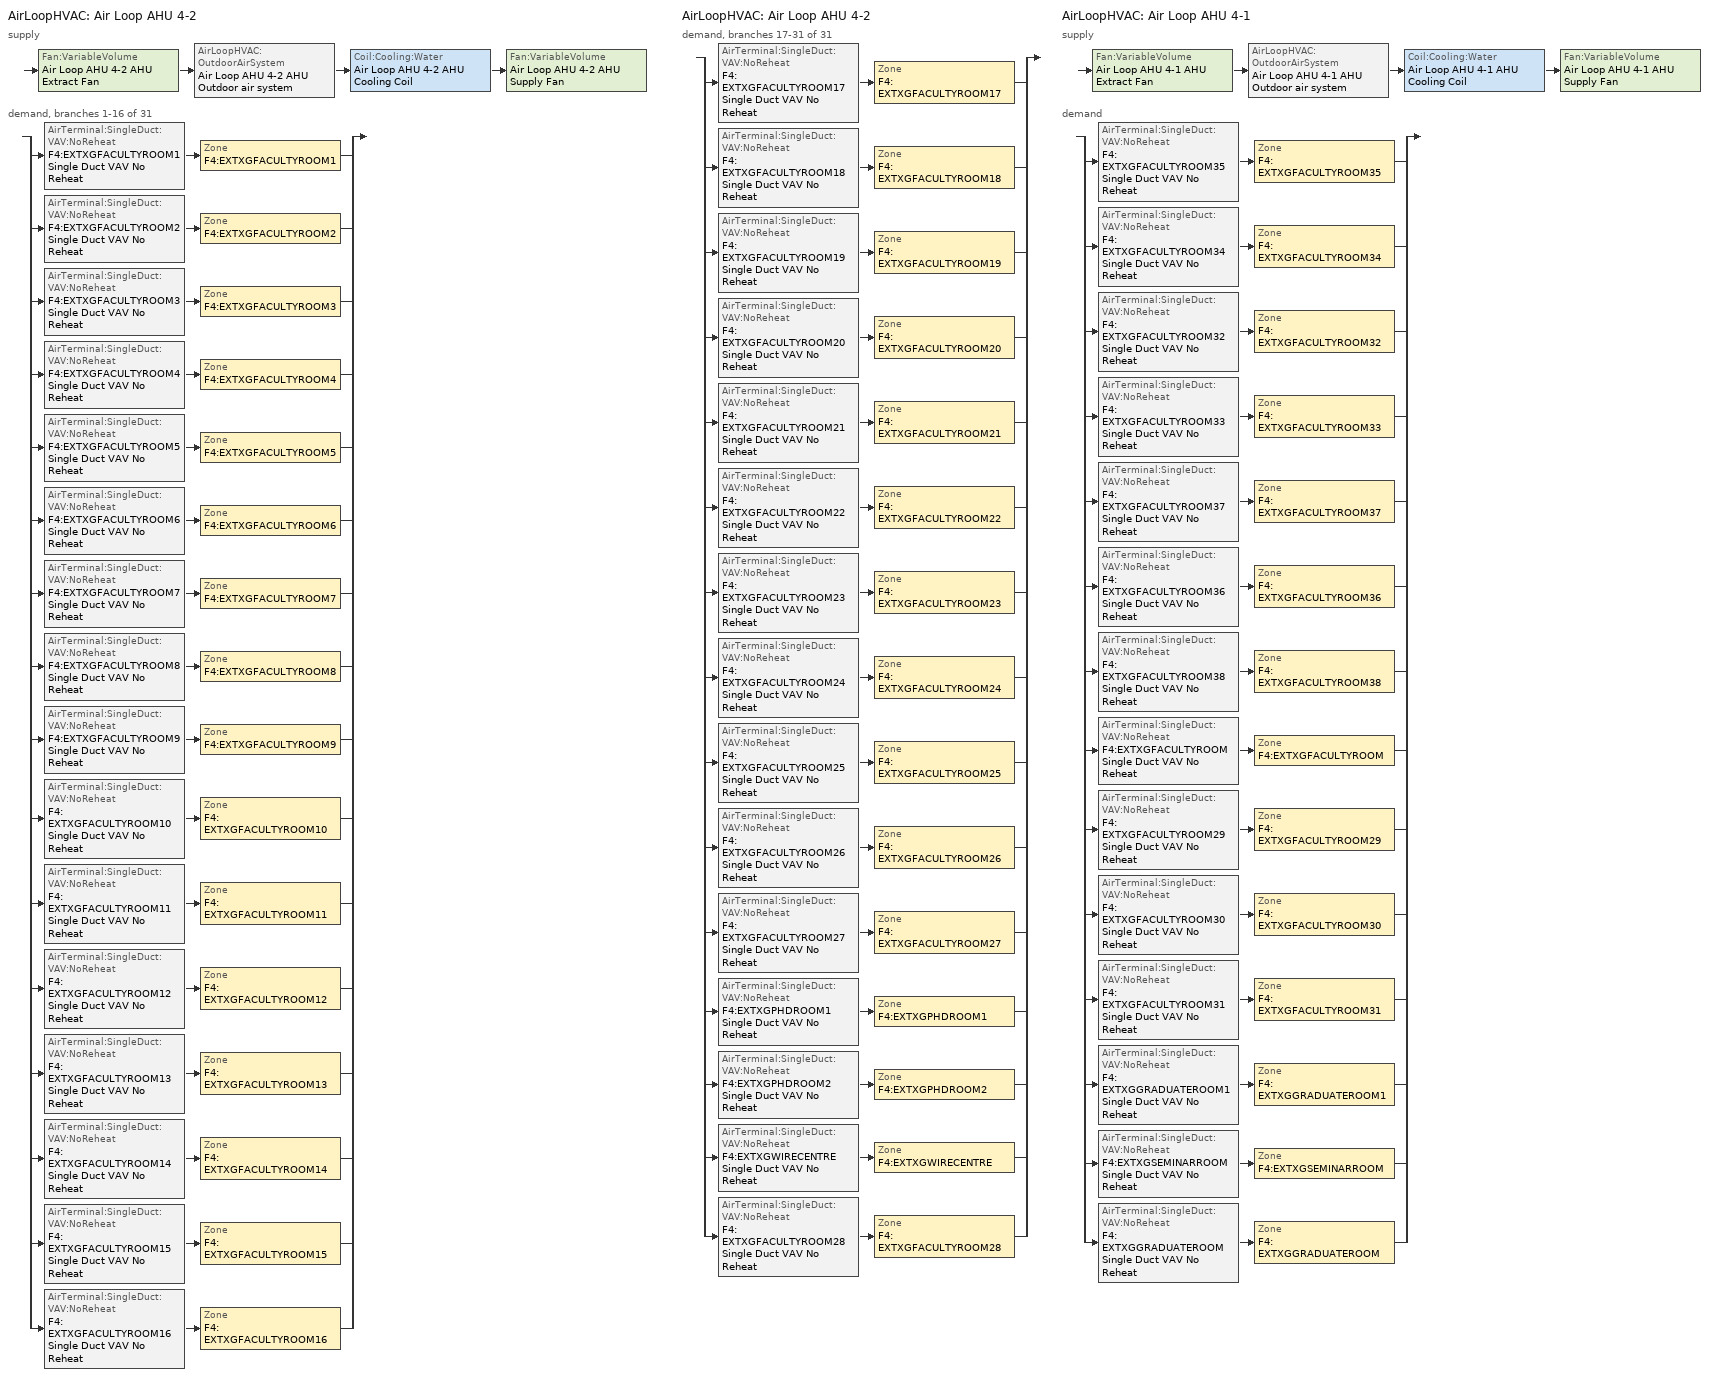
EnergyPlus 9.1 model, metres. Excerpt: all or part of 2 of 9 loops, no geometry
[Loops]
AirLoopHVAC 'Air Loop AHU 4-2'
 supply: Fan:VariableVolume 'Air Loop AHU 4-2 AHU Extract Fan' > AirLoopHVAC:OutdoorAirSystem 'Air Loop AHU 4-2 AHU Outdoor air system' > Coil:Cooling:Water 'Air Loop AHU 4-2 AHU Cooling Coil' > Fan:VariableVolume 'Air Loop AHU 4-2 AHU Supply Fan'
 demand, branches 1-16 of 31: split
  | AirTerminal:SingleDuct:VAV:NoReheat 'F4:EXTXGFACULTYROOM1 Single Duct VAV No Reheat' > Zone 'F4:EXTXGFACULTYROOM1'
  | AirTerminal:SingleDuct:VAV:NoReheat 'F4:EXTXGFACULTYROOM2 Single Duct VAV No Reheat' > Zone 'F4:EXTXGFACULTYROOM2'
  | AirTerminal:SingleDuct:VAV:NoReheat 'F4:EXTXGFACULTYROOM3 Single Duct VAV No Reheat' > Zone 'F4:EXTXGFACULTYROOM3'
  | AirTerminal:SingleDuct:VAV:NoReheat 'F4:EXTXGFACULTYROOM4 Single Duct VAV No Reheat' > Zone 'F4:EXTXGFACULTYROOM4'
  | AirTerminal:SingleDuct:VAV:NoReheat 'F4:EXTXGFACULTYROOM5 Single Duct VAV No Reheat' > Zone 'F4:EXTXGFACULTYROOM5'
  | AirTerminal:SingleDuct:VAV:NoReheat 'F4:EXTXGFACULTYROOM6 Single Duct VAV No Reheat' > Zone 'F4:EXTXGFACULTYROOM6'
  | AirTerminal:SingleDuct:VAV:NoReheat 'F4:EXTXGFACULTYROOM7 Single Duct VAV No Reheat' > Zone 'F4:EXTXGFACULTYROOM7'
  | AirTerminal:SingleDuct:VAV:NoReheat 'F4:EXTXGFACULTYROOM8 Single Duct VAV No Reheat' > Zone 'F4:EXTXGFACULTYROOM8'
  | AirTerminal:SingleDuct:VAV:NoReheat 'F4:EXTXGFACULTYROOM9 Single Duct VAV No Reheat' > Zone 'F4:EXTXGFACULTYROOM9'
  | AirTerminal:SingleDuct:VAV:NoReheat 'F4:EXTXGFACULTYROOM10 Single Duct VAV No Reheat' > Zone 'F4:EXTXGFACULTYROOM10'
  | AirTerminal:SingleDuct:VAV:NoReheat 'F4:EXTXGFACULTYROOM11 Single Duct VAV No Reheat' > Zone 'F4:EXTXGFACULTYROOM11'
  | AirTerminal:SingleDuct:VAV:NoReheat 'F4:EXTXGFACULTYROOM12 Single Duct VAV No Reheat' > Zone 'F4:EXTXGFACULTYROOM12'
  | AirTerminal:SingleDuct:VAV:NoReheat 'F4:EXTXGFACULTYROOM13 Single Duct VAV No Reheat' > Zone 'F4:EXTXGFACULTYROOM13'
  | AirTerminal:SingleDuct:VAV:NoReheat 'F4:EXTXGFACULTYROOM14 Single Duct VAV No Reheat' > Zone 'F4:EXTXGFACULTYROOM14'
  | AirTerminal:SingleDuct:VAV:NoReheat 'F4:EXTXGFACULTYROOM15 Single Duct VAV No Reheat' > Zone 'F4:EXTXGFACULTYROOM15'
  | AirTerminal:SingleDuct:VAV:NoReheat 'F4:EXTXGFACULTYROOM16 Single Duct VAV No Reheat' > Zone 'F4:EXTXGFACULTYROOM16'
AirLoopHVAC 'Air Loop AHU 4-2'
 demand, branches 17-31 of 31: split
  | AirTerminal:SingleDuct:VAV:NoReheat 'F4:EXTXGFACULTYROOM17 Single Duct VAV No Reheat' > Zone 'F4:EXTXGFACULTYROOM17'
  | AirTerminal:SingleDuct:VAV:NoReheat 'F4:EXTXGFACULTYROOM18 Single Duct VAV No Reheat' > Zone 'F4:EXTXGFACULTYROOM18'
  | AirTerminal:SingleDuct:VAV:NoReheat 'F4:EXTXGFACULTYROOM19 Single Duct VAV No Reheat' > Zone 'F4:EXTXGFACULTYROOM19'
  | AirTerminal:SingleDuct:VAV:NoReheat 'F4:EXTXGFACULTYROOM20 Single Duct VAV No Reheat' > Zone 'F4:EXTXGFACULTYROOM20'
  | AirTerminal:SingleDuct:VAV:NoReheat 'F4:EXTXGFACULTYROOM21 Single Duct VAV No Reheat' > Zone 'F4:EXTXGFACULTYROOM21'
  | AirTerminal:SingleDuct:VAV:NoReheat 'F4:EXTXGFACULTYROOM22 Single Duct VAV No Reheat' > Zone 'F4:EXTXGFACULTYROOM22'
  | AirTerminal:SingleDuct:VAV:NoReheat 'F4:EXTXGFACULTYROOM23 Single Duct VAV No Reheat' > Zone 'F4:EXTXGFACULTYROOM23'
  | AirTerminal:SingleDuct:VAV:NoReheat 'F4:EXTXGFACULTYROOM24 Single Duct VAV No Reheat' > Zone 'F4:EXTXGFACULTYROOM24'
  | AirTerminal:SingleDuct:VAV:NoReheat 'F4:EXTXGFACULTYROOM25 Single Duct VAV No Reheat' > Zone 'F4:EXTXGFACULTYROOM25'
  | AirTerminal:SingleDuct:VAV:NoReheat 'F4:EXTXGFACULTYROOM26 Single Duct VAV No Reheat' > Zone 'F4:EXTXGFACULTYROOM26'
  | AirTerminal:SingleDuct:VAV:NoReheat 'F4:EXTXGFACULTYROOM27 Single Duct VAV No Reheat' > Zone 'F4:EXTXGFACULTYROOM27'
  | AirTerminal:SingleDuct:VAV:NoReheat 'F4:EXTXGPHDROOM1 Single Duct VAV No Reheat' > Zone 'F4:EXTXGPHDROOM1'
  | AirTerminal:SingleDuct:VAV:NoReheat 'F4:EXTXGPHDROOM2 Single Duct VAV No Reheat' > Zone 'F4:EXTXGPHDROOM2'
  | AirTerminal:SingleDuct:VAV:NoReheat 'F4:EXTXGWIRECENTRE Single Duct VAV No Reheat' > Zone 'F4:EXTXGWIRECENTRE'
  | AirTerminal:SingleDuct:VAV:NoReheat 'F4:EXTXGFACULTYROOM28 Single Duct VAV No Reheat' > Zone 'F4:EXTXGFACULTYROOM28'
AirLoopHVAC 'Air Loop AHU 4-1'
 supply: Fan:VariableVolume 'Air Loop AHU 4-1 AHU Extract Fan' > AirLoopHVAC:OutdoorAirSystem 'Air Loop AHU 4-1 AHU Outdoor air system' > Coil:Cooling:Water 'Air Loop AHU 4-1 AHU Cooling Coil' > Fan:VariableVolume 'Air Loop AHU 4-1 AHU Supply Fan'
 demand: split
  | AirTerminal:SingleDuct:VAV:NoReheat 'F4:EXTXGFACULTYROOM35 Single Duct VAV No Reheat' > Zone 'F4:EXTXGFACULTYROOM35'
  | AirTerminal:SingleDuct:VAV:NoReheat 'F4:EXTXGFACULTYROOM34 Single Duct VAV No Reheat' > Zone 'F4:EXTXGFACULTYROOM34'
  | AirTerminal:SingleDuct:VAV:NoReheat 'F4:EXTXGFACULTYROOM32 Single Duct VAV No Reheat' > Zone 'F4:EXTXGFACULTYROOM32'
  | AirTerminal:SingleDuct:VAV:NoReheat 'F4:EXTXGFACULTYROOM33 Single Duct VAV No Reheat' > Zone 'F4:EXTXGFACULTYROOM33'
  | AirTerminal:SingleDuct:VAV:NoReheat 'F4:EXTXGFACULTYROOM37 Single Duct VAV No Reheat' > Zone 'F4:EXTXGFACULTYROOM37'
  | AirTerminal:SingleDuct:VAV:NoReheat 'F4:EXTXGFACULTYROOM36 Single Duct VAV No Reheat' > Zone 'F4:EXTXGFACULTYROOM36'
  | AirTerminal:SingleDuct:VAV:NoReheat 'F4:EXTXGFACULTYROOM38 Single Duct VAV No Reheat' > Zone 'F4:EXTXGFACULTYROOM38'
  | AirTerminal:SingleDuct:VAV:NoReheat 'F4:EXTXGFACULTYROOM Single Duct VAV No Reheat' > Zone 'F4:EXTXGFACULTYROOM'
  | AirTerminal:SingleDuct:VAV:NoReheat 'F4:EXTXGFACULTYROOM29 Single Duct VAV No Reheat' > Zone 'F4:EXTXGFACULTYROOM29'
  | AirTerminal:SingleDuct:VAV:NoReheat 'F4:EXTXGFACULTYROOM30 Single Duct VAV No Reheat' > Zone 'F4:EXTXGFACULTYROOM30'
  | AirTerminal:SingleDuct:VAV:NoReheat 'F4:EXTXGFACULTYROOM31 Single Duct VAV No Reheat' > Zone 'F4:EXTXGFACULTYROOM31'
  | AirTerminal:SingleDuct:VAV:NoReheat 'F4:EXTXGGRADUATEROOM1 Single Duct VAV No Reheat' > Zone 'F4:EXTXGGRADUATEROOM1'
  | AirTerminal:SingleDuct:VAV:NoReheat 'F4:EXTXGSEMINARROOM Single Duct VAV No Reheat' > Zone 'F4:EXTXGSEMINARROOM'
  | AirTerminal:SingleDuct:VAV:NoReheat 'F4:EXTXGGRADUATEROOM Single Duct VAV No Reheat' > Zone 'F4:EXTXGGRADUATEROOM'
[DesignSpecification:OutdoorAir] Outdoor Air Method=Flow/Person; Outdoor Air Flow per Person {m3/s-person}=0.00944; Outdoor Air Flow per Zone Floor Area {m3/s-m2}=0; Outdoor Air Flow per Zone {m3/s}=0; Outdoor Air Flow Air Changes per Hour {1/hr}=0; Outdoor Air Schedule=On 24/7
F4:EXTXGFACULTYROOM1 Design Specification Outdoor Air Object; F4:EXTXGFACULTYROOM2 Design Specification Outdoor Air Object; F4:EXTXGFACULTYROOM3 Design Specification Outdoor Air Object; F4:EXTXGFACULTYROOM4 Design Specification Outdoor Air Object; F4:EXTXGFACULTYROOM5 Design Specification Outdoor Air Object; F4:EXTXGFACULTYROOM6 Design Specification Outdoor Air Object; F4:EXTXGFACULTYROOM7 Design Specification Outdoor Air Object; F4:EXTXGFACULTYROOM8 Design Specification Outdoor Air Object; F4:EXTXGFACULTYROOM9 Design Specification Outdoor Air Object; F4:EXTXGFACULTYROOM10 Design Specification Outdoor Air Object; F4:EXTXGFACULTYROOM11 Design Specification Outdoor Air Object; F4:EXTXGFACULTYROOM12 Design Specification Outdoor Air Object; F4:EXTXGFACULTYROOM13 Design Specification Outdoor Air Object; F4:EXTXGFACULTYROOM14 Design Specification Outdoor Air Object; F4:EXTXGFACULTYROOM15 Design Specification Outdoor Air Object; F4:EXTXGFACULTYROOM16 Design Specification Outdoor Air Object; F4:EXTXGFACULTYROOM17 Design Specification Outdoor Air Object; F4:EXTXGFACULTYROOM18 Design Specification Outdoor Air Object; F4:EXTXGFACULTYROOM19 Design Specification Outdoor Air Object; F4:EXTXGFACULTYROOM20 Design Specification Outdoor Air Object; F4:EXTXGFACULTYROOM21 Design Specification Outdoor Air Object; F4:EXTXGFACULTYROOM22 Design Specification Outdoor Air Object; F4:EXTXGFACULTYROOM23 Design Specification Outdoor Air Object; F4:EXTXGFACULTYROOM24 Design Specification Outdoor Air Object; F4:EXTXGFACULTYROOM25 Design Specification Outdoor Air Object; F4:EXTXGFACULTYROOM26 Design Specification Outdoor Air Object; F4:EXTXGFACULTYROOM27 Design Specification Outdoor Air Object; F4:EXTXGPHDROOM1 Design Specification Outdoor Air Object; F4:EXTXGPHDROOM2 Design Specification Outdoor Air Object; F4:EXTXGWIRECENTRE Design Specification Outdoor Air Object; F4:EXTXGFACULTYROOM28 Design Specification Outdoor Air Object; F4:EXTXGFACULTYROOM35 Design Specification Outdoor Air Object; F4:EXTXGFACULTYROOM34 Design Specification Outdoor Air Object; F4:EXTXGFACULTYROOM32 Design Specification Outdoor Air Object; F4:EXTXGFACULTYROOM33 Design Specification Outdoor Air Object; F4:EXTXGFACULTYROOM37 Design Specification Outdoor Air Object; F4:EXTXGFACULTYROOM36 Design Specification Outdoor Air Object; F4:EXTXGFACULTYROOM38 Design Specification Outdoor Air Object; F4:EXTXGFACULTYROOM Design Specification Outdoor Air Object; F4:EXTXGFACULTYROOM29 Design Specification Outdoor Air Object; F4:EXTXGFACULTYROOM30 Design Specification Outdoor Air Object; F4:EXTXGFACULTYROOM31 Design Specification Outdoor Air Object; F4:EXTXGGRADUATEROOM1 Design Specification Outdoor Air Object; F4:EXTXGSEMINARROOM Design Specification Outdoor Air Object; F4:EXTXGGRADUATEROOM Design Specification Outdoor Air Object
[DesignSpecification:ZoneAirDistribution] Zone Air Distribution Effectiveness in Cooling Mode=1; Zone Air Distribution Effectiveness in Heating Mode=1; Zone Secondary Recirculation Fraction=0
F4:EXTXGFACULTYROOM1 Design Specification Zone Air Distribution Object; F4:EXTXGFACULTYROOM2 Design Specification Zone Air Distribution Object; F4:EXTXGFACULTYROOM3 Design Specification Zone Air Distribution Object; F4:EXTXGFACULTYROOM4 Design Specification Zone Air Distribution Object; F4:EXTXGFACULTYROOM5 Design Specification Zone Air Distribution Object; F4:EXTXGFACULTYROOM6 Design Specification Zone Air Distribution Object; F4:EXTXGFACULTYROOM7 Design Specification Zone Air Distribution Object; F4:EXTXGFACULTYROOM8 Design Specification Zone Air Distribution Object; F4:EXTXGFACULTYROOM9 Design Specification Zone Air Distribution Object; F4:EXTXGFACULTYROOM10 Design Specification Zone Air Distribution Object; F4:EXTXGFACULTYROOM11 Design Specification Zone Air Distribution Object; F4:EXTXGFACULTYROOM12 Design Specification Zone Air Distribution Object; F4:EXTXGFACULTYROOM13 Design Specification Zone Air Distribution Object; F4:EXTXGFACULTYROOM14 Design Specification Zone Air Distribution Object; F4:EXTXGFACULTYROOM15 Design Specification Zone Air Distribution Object; F4:EXTXGFACULTYROOM16 Design Specification Zone Air Distribution Object; F4:EXTXGFACULTYROOM17 Design Specification Zone Air Distribution Object; F4:EXTXGFACULTYROOM18 Design Specification Zone Air Distribution Object; F4:EXTXGFACULTYROOM19 Design Specification Zone Air Distribution Object; F4:EXTXGFACULTYROOM20 Design Specification Zone Air Distribution Object; F4:EXTXGFACULTYROOM21 Design Specification Zone Air Distribution Object; F4:EXTXGFACULTYROOM22 Design Specification Zone Air Distribution Object; F4:EXTXGFACULTYROOM23 Design Specification Zone Air Distribution Object; F4:EXTXGFACULTYROOM24 Design Specification Zone Air Distribution Object; F4:EXTXGFACULTYROOM25 Design Specification Zone Air Distribution Object; F4:EXTXGFACULTYROOM26 Design Specification Zone Air Distribution Object; F4:EXTXGFACULTYROOM27 Design Specification Zone Air Distribution Object; F4:EXTXGPHDROOM1 Design Specification Zone Air Distribution Object; F4:EXTXGPHDROOM2 Design Specification Zone Air Distribution Object; F4:EXTXGWIRECENTRE Design Specification Zone Air Distribution Object; F4:EXTXGFACULTYROOM28 Design Specification Zone Air Distribution Object; F4:EXTXGFACULTYROOM35 Design Specification Zone Air Distribution Object; F4:EXTXGFACULTYROOM34 Design Specification Zone Air Distribution Object; F4:EXTXGFACULTYROOM32 Design Specification Zone Air Distribution Object; F4:EXTXGFACULTYROOM33 Design Specification Zone Air Distribution Object; F4:EXTXGFACULTYROOM37 Design Specification Zone Air Distribution Object; F4:EXTXGFACULTYROOM36 Design Specification Zone Air Distribution Object; F4:EXTXGFACULTYROOM38 Design Specification Zone Air Distribution Object; F4:EXTXGFACULTYROOM Design Specification Zone Air Distribution Object; F4:EXTXGFACULTYROOM29 Design Specification Zone Air Distribution Object; F4:EXTXGFACULTYROOM30 Design Specification Zone Air Distribution Object; F4:EXTXGFACULTYROOM31 Design Specification Zone Air Distribution Object; F4:EXTXGGRADUATEROOM1 Design Specification Zone Air Distribution Object; F4:EXTXGSEMINARROOM Design Specification Zone Air Distribution Object; F4:EXTXGGRADUATEROOM Design Specification Zone Air Distribution Object
[Sizing:Zone] Zone Cooling Design Supply Air Temperature Input Method=SupplyAirTemperature; Zone Cooling Design Supply Air Temperature {C}=14; Zone Cooling Design Supply Air Temperature Difference {deltaC}=10; Zone Heating Design Supply Air Temperature Input Method=SupplyAirTemperature; Zone Heating Design Supply Air Temperature {C}=50; Zone Heating Design Supply Air Temperature Difference {deltaC}=10; Zone Cooling Design Supply Air Humidity Ratio {kgWater/kgDryAir}=0.009; Zone Heating Design Supply Air Humidity Ratio {kgWater/kgDryAir}=0.004; Zone Heating Sizing Factor=1.25; Zone Cooling Sizing Factor=1.15; Cooling Design Air Flow Method=DesignDay; Cooling Design Air Flow Rate {m3/s}=0; Cooling Minimum Air Flow per Zone Floor Area {m3/s-m2}=0.00076; Cooling Minimum Air Flow {m3/s}=0; Cooling Minimum Air Flow Fraction=0; Heating Design Air Flow Method=DesignDay; Heating Design Air Flow Rate {m3/s}=0; Heating Maximum Air Flow per Zone Floor Area {m3/s-m2}=0.00203; Heating Maximum Air Flow {m3/s}=0.14158; Heating Maximum Air Flow Fraction=0.3; Account for Dedicated Outdoor Air System=No; Dedicated Outdoor Air System Control Strategy=NeutralSupplyAir; Dedicated Outdoor Air Low Setpoint Temperature for Design {C}=autosize; Dedicated Outdoor Air High Setpoint Temperature for Design {C}=autosize
Name | Design Specification Outdoor Air Object | Design Specification Zone Air Distribution Object
F4:EXTXGFACULTYROOM1 | F4:EXTXGFACULTYROOM1 Design Specification Outdoor Air Object | F4:EXTXGFACULTYROOM1 Design Specification Zone Air Distribution Object
F4:EXTXGFACULTYROOM2 | F4:EXTXGFACULTYROOM2 Design Specification Outdoor Air Object | F4:EXTXGFACULTYROOM2 Design Specification Zone Air Distribution Object
F4:EXTXGFACULTYROOM3 | F4:EXTXGFACULTYROOM3 Design Specification Outdoor Air Object | F4:EXTXGFACULTYROOM3 Design Specification Zone Air Distribution Object
F4:EXTXGFACULTYROOM4 | F4:EXTXGFACULTYROOM4 Design Specification Outdoor Air Object | F4:EXTXGFACULTYROOM4 Design Specification Zone Air Distribution Object
F4:EXTXGFACULTYROOM5 | F4:EXTXGFACULTYROOM5 Design Specification Outdoor Air Object | F4:EXTXGFACULTYROOM5 Design Specification Zone Air Distribution Object
F4:EXTXGFACULTYROOM6 | F4:EXTXGFACULTYROOM6 Design Specification Outdoor Air Object | F4:EXTXGFACULTYROOM6 Design Specification Zone Air Distribution Object
F4:EXTXGFACULTYROOM7 | F4:EXTXGFACULTYROOM7 Design Specification Outdoor Air Object | F4:EXTXGFACULTYROOM7 Design Specification Zone Air Distribution Object
F4:EXTXGFACULTYROOM8 | F4:EXTXGFACULTYROOM8 Design Specification Outdoor Air Object | F4:EXTXGFACULTYROOM8 Design Specification Zone Air Distribution Object
F4:EXTXGFACULTYROOM9 | F4:EXTXGFACULTYROOM9 Design Specification Outdoor Air Object | F4:EXTXGFACULTYROOM9 Design Specification Zone Air Distribution Object
F4:EXTXGFACULTYROOM10 | F4:EXTXGFACULTYROOM10 Design Specification Outdoor Air Object | F4:EXTXGFACULTYROOM10 Design Specification Zone Air Distribution Object
F4:EXTXGFACULTYROOM11 | F4:EXTXGFACULTYROOM11 Design Specification Outdoor Air Object | F4:EXTXGFACULTYROOM11 Design Specification Zone Air Distribution Object
F4:EXTXGFACULTYROOM12 | F4:EXTXGFACULTYROOM12 Design Specification Outdoor Air Object | F4:EXTXGFACULTYROOM12 Design Specification Zone Air Distribution Object
F4:EXTXGFACULTYROOM13 | F4:EXTXGFACULTYROOM13 Design Specification Outdoor Air Object | F4:EXTXGFACULTYROOM13 Design Specification Zone Air Distribution Object
F4:EXTXGFACULTYROOM14 | F4:EXTXGFACULTYROOM14 Design Specification Outdoor Air Object | F4:EXTXGFACULTYROOM14 Design Specification Zone Air Distribution Object
F4:EXTXGFACULTYROOM15 | F4:EXTXGFACULTYROOM15 Design Specification Outdoor Air Object | F4:EXTXGFACULTYROOM15 Design Specification Zone Air Distribution Object
F4:EXTXGFACULTYROOM16 | F4:EXTXGFACULTYROOM16 Design Specification Outdoor Air Object | F4:EXTXGFACULTYROOM16 Design Specification Zone Air Distribution Object
F4:EXTXGFACULTYROOM17 | F4:EXTXGFACULTYROOM17 Design Specification Outdoor Air Object | F4:EXTXGFACULTYROOM17 Design Specification Zone Air Distribution Object
F4:EXTXGFACULTYROOM18 | F4:EXTXGFACULTYROOM18 Design Specification Outdoor Air Object | F4:EXTXGFACULTYROOM18 Design Specification Zone Air Distribution Object
F4:EXTXGFACULTYROOM19 | F4:EXTXGFACULTYROOM19 Design Specification Outdoor Air Object | F4:EXTXGFACULTYROOM19 Design Specification Zone Air Distribution Object
F4:EXTXGFACULTYROOM20 | F4:EXTXGFACULTYROOM20 Design Specification Outdoor Air Object | F4:EXTXGFACULTYROOM20 Design Specification Zone Air Distribution Object
F4:EXTXGFACULTYROOM21 | F4:EXTXGFACULTYROOM21 Design Specification Outdoor Air Object | F4:EXTXGFACULTYROOM21 Design Specification Zone Air Distribution Object
F4:EXTXGFACULTYROOM22 | F4:EXTXGFACULTYROOM22 Design Specification Outdoor Air Object | F4:EXTXGFACULTYROOM22 Design Specification Zone Air Distribution Object
F4:EXTXGFACULTYROOM23 | F4:EXTXGFACULTYROOM23 Design Specification Outdoor Air Object | F4:EXTXGFACULTYROOM23 Design Specification Zone Air Distribution Object
F4:EXTXGFACULTYROOM24 | F4:EXTXGFACULTYROOM24 Design Specification Outdoor Air Object | F4:EXTXGFACULTYROOM24 Design Specification Zone Air Distribution Object
F4:EXTXGFACULTYROOM25 | F4:EXTXGFACULTYROOM25 Design Specification Outdoor Air Object | F4:EXTXGFACULTYROOM25 Design Specification Zone Air Distribution Object
F4:EXTXGFACULTYROOM26 | F4:EXTXGFACULTYROOM26 Design Specification Outdoor Air Object | F4:EXTXGFACULTYROOM26 Design Specification Zone Air Distribution Object
F4:EXTXGFACULTYROOM27 | F4:EXTXGFACULTYROOM27 Design Specification Outdoor Air Object | F4:EXTXGFACULTYROOM27 Design Specification Zone Air Distribution Object
F4:EXTXGPHDROOM1 | F4:EXTXGPHDROOM1 Design Specification Outdoor Air Object | F4:EXTXGPHDROOM1 Design Specification Zone Air Distribution Object
F4:EXTXGPHDROOM2 | F4:EXTXGPHDROOM2 Design Specification Outdoor Air Object | F4:EXTXGPHDROOM2 Design Specification Zone Air Distribution Object
F4:EXTXGWIRECENTRE | F4:EXTXGWIRECENTRE Design Specification Outdoor Air Object | F4:EXTXGWIRECENTRE Design Specification Zone Air Distribution Object
F4:EXTXGFACULTYROOM28 | F4:EXTXGFACULTYROOM28 Design Specification Outdoor Air Object | F4:EXTXGFACULTYROOM28 Design Specification Zone Air Distribution Object
F4:EXTXGFACULTYROOM35 | F4:EXTXGFACULTYROOM35 Design Specification Outdoor Air Object | F4:EXTXGFACULTYROOM35 Design Specification Zone Air Distribution Object
F4:EXTXGFACULTYROOM34 | F4:EXTXGFACULTYROOM34 Design Specification Outdoor Air Object | F4:EXTXGFACULTYROOM34 Design Specification Zone Air Distribution Object
F4:EXTXGFACULTYROOM32 | F4:EXTXGFACULTYROOM32 Design Specification Outdoor Air Object | F4:EXTXGFACULTYROOM32 Design Specification Zone Air Distribution Object
F4:EXTXGFACULTYROOM33 | F4:EXTXGFACULTYROOM33 Design Specification Outdoor Air Object | F4:EXTXGFACULTYROOM33 Design Specification Zone Air Distribution Object
F4:EXTXGFACULTYROOM37 | F4:EXTXGFACULTYROOM37 Design Specification Outdoor Air Object | F4:EXTXGFACULTYROOM37 Design Specification Zone Air Distribution Object
F4:EXTXGFACULTYROOM36 | F4:EXTXGFACULTYROOM36 Design Specification Outdoor Air Object | F4:EXTXGFACULTYROOM36 Design Specification Zone Air Distribution Object
F4:EXTXGFACULTYROOM38 | F4:EXTXGFACULTYROOM38 Design Specification Outdoor Air Object | F4:EXTXGFACULTYROOM38 Design Specification Zone Air Distribution Object
F4:EXTXGFACULTYROOM | F4:EXTXGFACULTYROOM Design Specification Outdoor Air Object | F4:EXTXGFACULTYROOM Design Specification Zone Air Distribution Object
F4:EXTXGFACULTYROOM29 | F4:EXTXGFACULTYROOM29 Design Specification Outdoor Air Object | F4:EXTXGFACULTYROOM29 Design Specification Zone Air Distribution Object
F4:EXTXGFACULTYROOM30 | F4:EXTXGFACULTYROOM30 Design Specification Outdoor Air Object | F4:EXTXGFACULTYROOM30 Design Specification Zone Air Distribution Object
F4:EXTXGFACULTYROOM31 | F4:EXTXGFACULTYROOM31 Design Specification Outdoor Air Object | F4:EXTXGFACULTYROOM31 Design Specification Zone Air Distribution Object
F4:EXTXGGRADUATEROOM1 | F4:EXTXGGRADUATEROOM1 Design Specification Outdoor Air Object | F4:EXTXGGRADUATEROOM1 Design Specification Zone Air Distribution Object
F4:EXTXGSEMINARROOM | F4:EXTXGSEMINARROOM Design Specification Outdoor Air Object | F4:EXTXGSEMINARROOM Design Specification Zone Air Distribution Object
F4:EXTXGGRADUATEROOM | F4:EXTXGGRADUATEROOM Design Specification Outdoor Air Object | F4:EXTXGGRADUATEROOM Design Specification Zone Air Distribution Object
[Sizing:System] Type of Load to Size On=Sensible; Design Outdoor Air Flow Rate {m3/s}=autosize; Central Heating Maximum System Air Flow Ratio=0.3; Preheat Design Temperature {C}=5; Preheat Design Humidity Ratio {kgWater/kgDryAir}=0.008; Precool Design Temperature {C}=12; Precool Design Humidity Ratio {kgWater/kgDryAir}=0.008; Central Cooling Design Supply Air Temperature {C}=12; Central Heating Design Supply Air Temperature {C}=16; Type of Zone Sum to Use=Noncoincident; 100% Outdoor Air in Cooling=No; 100% Outdoor Air in Heating=No; Central Cooling Design Supply Air Humidity Ratio {kgWater/kgDryAir}=0.008; Central Heating Design Supply Air Humidity Ratio {kgWater/kgDryAir}=0.008; Cooling Supply Air Flow Rate Method=Designday; Heating Supply Air Flow Rate Method=Designday; System Outdoor Air Method=ZoneSum; Zone Maximum Outdoor Air Fraction=1; Cooling Design Capacity Method=CoolingDesignCapacity; Cooling Design Capacity {W}=autosize; Heating Design Capacity Method=HeatingDesignCapacity; Heating Design Capacity {W}=autosize; Central Cooling Capacity Control Method=OnOff
Air Loop AHU 4-2; Air Loop AHU 4-1
[ZoneControl:Thermostat] Control Type Schedule=Control type schedule: Always 4
Name | Zone or ZoneList | Control 1
F4:EXTXGFACULTYROOM1 Thermostat | F4:EXTXGFACULTYROOM1 | F4:EXTXGFACULTYROOM1 Dual SP
F4:EXTXGFACULTYROOM2 Thermostat | F4:EXTXGFACULTYROOM2 | F4:EXTXGFACULTYROOM2 Dual SP
F4:EXTXGFACULTYROOM3 Thermostat | F4:EXTXGFACULTYROOM3 | F4:EXTXGFACULTYROOM3 Dual SP
F4:EXTXGFACULTYROOM4 Thermostat | F4:EXTXGFACULTYROOM4 | F4:EXTXGFACULTYROOM4 Dual SP
F4:EXTXGFACULTYROOM5 Thermostat | F4:EXTXGFACULTYROOM5 | F4:EXTXGFACULTYROOM5 Dual SP
F4:EXTXGFACULTYROOM6 Thermostat | F4:EXTXGFACULTYROOM6 | F4:EXTXGFACULTYROOM6 Dual SP
F4:EXTXGFACULTYROOM7 Thermostat | F4:EXTXGFACULTYROOM7 | F4:EXTXGFACULTYROOM7 Dual SP
F4:EXTXGFACULTYROOM8 Thermostat | F4:EXTXGFACULTYROOM8 | F4:EXTXGFACULTYROOM8 Dual SP
F4:EXTXGFACULTYROOM9 Thermostat | F4:EXTXGFACULTYROOM9 | F4:EXTXGFACULTYROOM9 Dual SP
F4:EXTXGFACULTYROOM10 Thermostat | F4:EXTXGFACULTYROOM10 | F4:EXTXGFACULTYROOM10 Dual SP
F4:EXTXGFACULTYROOM11 Thermostat | F4:EXTXGFACULTYROOM11 | F4:EXTXGFACULTYROOM11 Dual SP
F4:EXTXGFACULTYROOM12 Thermostat | F4:EXTXGFACULTYROOM12 | F4:EXTXGFACULTYROOM12 Dual SP
F4:EXTXGFACULTYROOM13 Thermostat | F4:EXTXGFACULTYROOM13 | F4:EXTXGFACULTYROOM13 Dual SP
F4:EXTXGFACULTYROOM14 Thermostat | F4:EXTXGFACULTYROOM14 | F4:EXTXGFACULTYROOM14 Dual SP
F4:EXTXGFACULTYROOM15 Thermostat | F4:EXTXGFACULTYROOM15 | F4:EXTXGFACULTYROOM15 Dual SP
F4:EXTXGFACULTYROOM16 Thermostat | F4:EXTXGFACULTYROOM16 | F4:EXTXGFACULTYROOM16 Dual SP
F4:EXTXGFACULTYROOM17 Thermostat | F4:EXTXGFACULTYROOM17 | F4:EXTXGFACULTYROOM17 Dual SP
F4:EXTXGFACULTYROOM18 Thermostat | F4:EXTXGFACULTYROOM18 | F4:EXTXGFACULTYROOM18 Dual SP
F4:EXTXGFACULTYROOM19 Thermostat | F4:EXTXGFACULTYROOM19 | F4:EXTXGFACULTYROOM19 Dual SP
F4:EXTXGFACULTYROOM20 Thermostat | F4:EXTXGFACULTYROOM20 | F4:EXTXGFACULTYROOM20 Dual SP
F4:EXTXGFACULTYROOM21 Thermostat | F4:EXTXGFACULTYROOM21 | F4:EXTXGFACULTYROOM21 Dual SP
F4:EXTXGFACULTYROOM22 Thermostat | F4:EXTXGFACULTYROOM22 | F4:EXTXGFACULTYROOM22 Dual SP
F4:EXTXGFACULTYROOM23 Thermostat | F4:EXTXGFACULTYROOM23 | F4:EXTXGFACULTYROOM23 Dual SP
F4:EXTXGFACULTYROOM24 Thermostat | F4:EXTXGFACULTYROOM24 | F4:EXTXGFACULTYROOM24 Dual SP
F4:EXTXGFACULTYROOM25 Thermostat | F4:EXTXGFACULTYROOM25 | F4:EXTXGFACULTYROOM25 Dual SP
F4:EXTXGFACULTYROOM26 Thermostat | F4:EXTXGFACULTYROOM26 | F4:EXTXGFACULTYROOM26 Dual SP
F4:EXTXGFACULTYROOM27 Thermostat | F4:EXTXGFACULTYROOM27 | F4:EXTXGFACULTYROOM27 Dual SP
F4:EXTXGPHDROOM1 Thermostat | F4:EXTXGPHDROOM1 | F4:EXTXGPHDROOM1 Dual SP
F4:EXTXGPHDROOM2 Thermostat | F4:EXTXGPHDROOM2 | F4:EXTXGPHDROOM2 Dual SP
F4:EXTXGWIRECENTRE Thermostat | F4:EXTXGWIRECENTRE | F4:EXTXGWIRECENTRE Dual SP
F4:EXTXGFACULTYROOM28 Thermostat | F4:EXTXGFACULTYROOM28 | F4:EXTXGFACULTYROOM28 Dual SP
F4:EXTXGFACULTYROOM35 Thermostat | F4:EXTXGFACULTYROOM35 | F4:EXTXGFACULTYROOM35 Dual SP
F4:EXTXGFACULTYROOM34 Thermostat | F4:EXTXGFACULTYROOM34 | F4:EXTXGFACULTYROOM34 Dual SP
F4:EXTXGFACULTYROOM32 Thermostat | F4:EXTXGFACULTYROOM32 | F4:EXTXGFACULTYROOM32 Dual SP
F4:EXTXGFACULTYROOM33 Thermostat | F4:EXTXGFACULTYROOM33 | F4:EXTXGFACULTYROOM33 Dual SP
F4:EXTXGFACULTYROOM37 Thermostat | F4:EXTXGFACULTYROOM37 | F4:EXTXGFACULTYROOM37 Dual SP
F4:EXTXGFACULTYROOM36 Thermostat | F4:EXTXGFACULTYROOM36 | F4:EXTXGFACULTYROOM36 Dual SP
F4:EXTXGFACULTYROOM38 Thermostat | F4:EXTXGFACULTYROOM38 | F4:EXTXGFACULTYROOM38 Dual SP
F4:EXTXGFACULTYROOM Thermostat | F4:EXTXGFACULTYROOM | F4:EXTXGFACULTYROOM Dual SP
F4:EXTXGFACULTYROOM29 Thermostat | F4:EXTXGFACULTYROOM29 | F4:EXTXGFACULTYROOM29 Dual SP
F4:EXTXGFACULTYROOM30 Thermostat | F4:EXTXGFACULTYROOM30 | F4:EXTXGFACULTYROOM30 Dual SP
F4:EXTXGFACULTYROOM31 Thermostat | F4:EXTXGFACULTYROOM31 | F4:EXTXGFACULTYROOM31 Dual SP
F4:EXTXGGRADUATEROOM1 Thermostat | F4:EXTXGGRADUATEROOM1 | F4:EXTXGGRADUATEROOM1 Dual SP
F4:EXTXGSEMINARROOM Thermostat | F4:EXTXGSEMINARROOM | F4:EXTXGSEMINARROOM Dual SP
F4:EXTXGGRADUATEROOM Thermostat | F4:EXTXGGRADUATEROOM | F4:EXTXGGRADUATEROOM Dual SP
[ThermostatSetpoint:DualSetpoint] Heating Setpoint Temperature Schedule=Heating set point schedule; Cooling Setpoint Temperature Schedule=Cooling set point schedule
F4:EXTXGFACULTYROOM1 Dual SP; F4:EXTXGFACULTYROOM2 Dual SP; F4:EXTXGFACULTYROOM3 Dual SP; F4:EXTXGFACULTYROOM4 Dual SP; F4:EXTXGFACULTYROOM5 Dual SP; F4:EXTXGFACULTYROOM6 Dual SP; F4:EXTXGFACULTYROOM7 Dual SP; F4:EXTXGFACULTYROOM8 Dual SP; F4:EXTXGFACULTYROOM9 Dual SP; F4:EXTXGFACULTYROOM10 Dual SP; F4:EXTXGFACULTYROOM11 Dual SP; F4:EXTXGFACULTYROOM12 Dual SP; F4:EXTXGFACULTYROOM13 Dual SP; F4:EXTXGFACULTYROOM14 Dual SP; F4:EXTXGFACULTYROOM15 Dual SP; F4:EXTXGFACULTYROOM16 Dual SP; F4:EXTXGFACULTYROOM17 Dual SP; F4:EXTXGFACULTYROOM18 Dual SP; F4:EXTXGFACULTYROOM19 Dual SP; F4:EXTXGFACULTYROOM20 Dual SP; F4:EXTXGFACULTYROOM21 Dual SP; F4:EXTXGFACULTYROOM22 Dual SP; F4:EXTXGFACULTYROOM23 Dual SP; F4:EXTXGFACULTYROOM24 Dual SP; F4:EXTXGFACULTYROOM25 Dual SP; F4:EXTXGFACULTYROOM26 Dual SP; F4:EXTXGFACULTYROOM27 Dual SP; F4:EXTXGPHDROOM1 Dual SP; F4:EXTXGPHDROOM2 Dual SP; F4:EXTXGWIRECENTRE Dual SP; F4:EXTXGFACULTYROOM28 Dual SP; F4:EXTXGFACULTYROOM35 Dual SP; F4:EXTXGFACULTYROOM34 Dual SP; F4:EXTXGFACULTYROOM32 Dual SP; F4:EXTXGFACULTYROOM33 Dual SP; F4:EXTXGFACULTYROOM37 Dual SP; F4:EXTXGFACULTYROOM36 Dual SP; F4:EXTXGFACULTYROOM38 Dual SP; F4:EXTXGFACULTYROOM Dual SP; F4:EXTXGFACULTYROOM29 Dual SP; F4:EXTXGFACULTYROOM30 Dual SP; F4:EXTXGFACULTYROOM31 Dual SP; F4:EXTXGGRADUATEROOM1 Dual SP; F4:EXTXGSEMINARROOM Dual SP; F4:EXTXGGRADUATEROOM Dual SP
[AirTerminal:SingleDuct:VAV:NoReheat] Availability Schedule=On 24/7; Maximum Air Flow Rate {m3/s}=autosize; Zone Minimum Air Flow Input Method=Constant; Constant Minimum Air Flow Fraction=0.3; Fixed Minimum Air Flow Rate {m3/s}=0.1; Minimum Air Flow Fraction Schedule=Min supply air flow fraction schedule: Always 0.3
F4:EXTXGFACULTYROOM1 Single Duct VAV No Reheat; F4:EXTXGFACULTYROOM2 Single Duct VAV No Reheat; F4:EXTXGFACULTYROOM3 Single Duct VAV No Reheat; F4:EXTXGFACULTYROOM4 Single Duct VAV No Reheat; F4:EXTXGFACULTYROOM5 Single Duct VAV No Reheat; F4:EXTXGFACULTYROOM6 Single Duct VAV No Reheat; F4:EXTXGFACULTYROOM7 Single Duct VAV No Reheat; F4:EXTXGFACULTYROOM8 Single Duct VAV No Reheat; F4:EXTXGFACULTYROOM9 Single Duct VAV No Reheat; F4:EXTXGFACULTYROOM10 Single Duct VAV No Reheat; F4:EXTXGFACULTYROOM11 Single Duct VAV No Reheat; F4:EXTXGFACULTYROOM12 Single Duct VAV No Reheat; F4:EXTXGFACULTYROOM13 Single Duct VAV No Reheat; F4:EXTXGFACULTYROOM14 Single Duct VAV No Reheat; F4:EXTXGFACULTYROOM15 Single Duct VAV No Reheat; F4:EXTXGFACULTYROOM16 Single Duct VAV No Reheat; F4:EXTXGFACULTYROOM17 Single Duct VAV No Reheat; F4:EXTXGFACULTYROOM18 Single Duct VAV No Reheat; F4:EXTXGFACULTYROOM19 Single Duct VAV No Reheat; F4:EXTXGFACULTYROOM20 Single Duct VAV No Reheat; F4:EXTXGFACULTYROOM21 Single Duct VAV No Reheat; F4:EXTXGFACULTYROOM22 Single Duct VAV No Reheat; F4:EXTXGFACULTYROOM23 Single Duct VAV No Reheat; F4:EXTXGFACULTYROOM24 Single Duct VAV No Reheat; F4:EXTXGFACULTYROOM25 Single Duct VAV No Reheat; F4:EXTXGFACULTYROOM26 Single Duct VAV No Reheat; F4:EXTXGFACULTYROOM27 Single Duct VAV No Reheat; F4:EXTXGPHDROOM1 Single Duct VAV No Reheat; F4:EXTXGPHDROOM2 Single Duct VAV No Reheat; F4:EXTXGWIRECENTRE Single Duct VAV No Reheat; F4:EXTXGFACULTYROOM28 Single Duct VAV No Reheat; F4:EXTXGFACULTYROOM35 Single Duct VAV No Reheat; F4:EXTXGFACULTYROOM34 Single Duct VAV No Reheat; F4:EXTXGFACULTYROOM32 Single Duct VAV No Reheat; F4:EXTXGFACULTYROOM33 Single Duct VAV No Reheat; F4:EXTXGFACULTYROOM37 Single Duct VAV No Reheat; F4:EXTXGFACULTYROOM36 Single Duct VAV No Reheat; F4:EXTXGFACULTYROOM38 Single Duct VAV No Reheat; F4:EXTXGFACULTYROOM Single Duct VAV No Reheat; F4:EXTXGFACULTYROOM29 Single Duct VAV No Reheat; F4:EXTXGFACULTYROOM30 Single Duct VAV No Reheat; F4:EXTXGFACULTYROOM31 Single Duct VAV No Reheat; F4:EXTXGGRADUATEROOM1 Single Duct VAV No Reheat; F4:EXTXGSEMINARROOM Single Duct VAV No Reheat; F4:EXTXGGRADUATEROOM Single Duct VAV No Reheat
[Zone equipment]
F4:EXTXGFACULTYROOM1: F4:EXTXGFACULTYROOM1 Single Duct VAV No Reheat
F4:EXTXGFACULTYROOM2: F4:EXTXGFACULTYROOM2 Single Duct VAV No Reheat
F4:EXTXGFACULTYROOM3: F4:EXTXGFACULTYROOM3 Single Duct VAV No Reheat
F4:EXTXGFACULTYROOM4: F4:EXTXGFACULTYROOM4 Single Duct VAV No Reheat
F4:EXTXGFACULTYROOM5: F4:EXTXGFACULTYROOM5 Single Duct VAV No Reheat
F4:EXTXGFACULTYROOM6: F4:EXTXGFACULTYROOM6 Single Duct VAV No Reheat
F4:EXTXGFACULTYROOM7: F4:EXTXGFACULTYROOM7 Single Duct VAV No Reheat
F4:EXTXGFACULTYROOM8: F4:EXTXGFACULTYROOM8 Single Duct VAV No Reheat
F4:EXTXGFACULTYROOM9: F4:EXTXGFACULTYROOM9 Single Duct VAV No Reheat
F4:EXTXGFACULTYROOM10: F4:EXTXGFACULTYROOM10 Single Duct VAV No Reheat
F4:EXTXGFACULTYROOM11: F4:EXTXGFACULTYROOM11 Single Duct VAV No Reheat
F4:EXTXGFACULTYROOM12: F4:EXTXGFACULTYROOM12 Single Duct VAV No Reheat
F4:EXTXGFACULTYROOM13: F4:EXTXGFACULTYROOM13 Single Duct VAV No Reheat
F4:EXTXGFACULTYROOM14: F4:EXTXGFACULTYROOM14 Single Duct VAV No Reheat
F4:EXTXGFACULTYROOM15: F4:EXTXGFACULTYROOM15 Single Duct VAV No Reheat
F4:EXTXGFACULTYROOM16: F4:EXTXGFACULTYROOM16 Single Duct VAV No Reheat
F4:EXTXGFACULTYROOM17: F4:EXTXGFACULTYROOM17 Single Duct VAV No Reheat
F4:EXTXGFACULTYROOM18: F4:EXTXGFACULTYROOM18 Single Duct VAV No Reheat
F4:EXTXGFACULTYROOM19: F4:EXTXGFACULTYROOM19 Single Duct VAV No Reheat
F4:EXTXGFACULTYROOM20: F4:EXTXGFACULTYROOM20 Single Duct VAV No Reheat
F4:EXTXGFACULTYROOM21: F4:EXTXGFACULTYROOM21 Single Duct VAV No Reheat
F4:EXTXGFACULTYROOM22: F4:EXTXGFACULTYROOM22 Single Duct VAV No Reheat
F4:EXTXGFACULTYROOM23: F4:EXTXGFACULTYROOM23 Single Duct VAV No Reheat
F4:EXTXGFACULTYROOM24: F4:EXTXGFACULTYROOM24 Single Duct VAV No Reheat
F4:EXTXGFACULTYROOM25: F4:EXTXGFACULTYROOM25 Single Duct VAV No Reheat
F4:EXTXGFACULTYROOM26: F4:EXTXGFACULTYROOM26 Single Duct VAV No Reheat
F4:EXTXGFACULTYROOM27: F4:EXTXGFACULTYROOM27 Single Duct VAV No Reheat
F4:EXTXGPHDROOM1: F4:EXTXGPHDROOM1 Single Duct VAV No Reheat
F4:EXTXGPHDROOM2: F4:EXTXGPHDROOM2 Single Duct VAV No Reheat
F4:EXTXGWIRECENTRE: F4:EXTXGWIRECENTRE Single Duct VAV No Reheat
F4:EXTXGFACULTYROOM28: F4:EXTXGFACULTYROOM28 Single Duct VAV No Reheat
F4:EXTXGFACULTYROOM35: F4:EXTXGFACULTYROOM35 Single Duct VAV No Reheat
F4:EXTXGFACULTYROOM34: F4:EXTXGFACULTYROOM34 Single Duct VAV No Reheat
F4:EXTXGFACULTYROOM32: F4:EXTXGFACULTYROOM32 Single Duct VAV No Reheat
F4:EXTXGFACULTYROOM33: F4:EXTXGFACULTYROOM33 Single Duct VAV No Reheat
F4:EXTXGFACULTYROOM37: F4:EXTXGFACULTYROOM37 Single Duct VAV No Reheat
F4:EXTXGFACULTYROOM36: F4:EXTXGFACULTYROOM36 Single Duct VAV No Reheat
F4:EXTXGFACULTYROOM38: F4:EXTXGFACULTYROOM38 Single Duct VAV No Reheat
F4:EXTXGFACULTYROOM: F4:EXTXGFACULTYROOM Single Duct VAV No Reheat
F4:EXTXGFACULTYROOM29: F4:EXTXGFACULTYROOM29 Single Duct VAV No Reheat
F4:EXTXGFACULTYROOM30: F4:EXTXGFACULTYROOM30 Single Duct VAV No Reheat
F4:EXTXGFACULTYROOM31: F4:EXTXGFACULTYROOM31 Single Duct VAV No Reheat
F4:EXTXGGRADUATEROOM1: F4:EXTXGGRADUATEROOM1 Single Duct VAV No Reheat
F4:EXTXGSEMINARROOM: F4:EXTXGSEMINARROOM Single Duct VAV No Reheat
F4:EXTXGGRADUATEROOM: F4:EXTXGGRADUATEROOM Single Duct VAV No Reheat
[Fan:VariableVolume] Availability Schedule=On 24/7; Pressure Rise {Pa}=600; Maximum Flow Rate {m3/s}=6; Fan Power Minimum Flow Rate Input Method=Fraction; Fan Power Minimum Air Flow Rate {m3/s}=0; Motor Efficiency=0.9; Motor In Airstream Fraction=1; Fan Power Coefficient 1=0.350712; Fan Power Coefficient 2=0.308505; Fan Power Coefficient 3=-0.541374; Fan Power Coefficient 4=0.871988; Fan Power Coefficient 5=0
Name | Fan Total Efficiency | Fan Power Minimum Flow Fraction
Air Loop AHU 4-2 AHU Extract Fan; Air Loop AHU 4-1 AHU Extract Fan | 0.7 | 0.25
Air Loop AHU 4-2 AHU Supply Fan; Air Loop AHU 4-1 AHU Supply Fan | 0.4 | 0.3
[Coil:Cooling:Water] Availability Schedule=On 24/7; Design Water Flow Rate {m3/s}=autosize; Design Air Flow Rate {m3/s}=autosize; Design Inlet Water Temperature {C}=autosize; Design Inlet Air Temperature {C}=autosize; Design Outlet Air Temperature {C}=autosize; Design Inlet Air Humidity Ratio {kgWater/kgDryAir}=autosize; Design Outlet Air Humidity Ratio {kgWater/kgDryAir}=autosize; Type of Analysis=SimpleAnalysis; Heat Exchanger Configuration=CrossFlow
Air Loop AHU 4-2 AHU Cooling Coil; Air Loop AHU 4-1 AHU Cooling Coil
[Controller:WaterCoil] Control Variable=Temperature; Action=Reverse; Actuator Variable=Flow; Controller Convergence Tolerance {deltaC}=autosize; Maximum Actuated Flow {m3/s}=autosize; Minimum Actuated Flow {m3/s}=0
Air Loop AHU 4-2 AHU Cooling Coil Controller; Air Loop AHU 4-1 AHU Cooling Coil Controller
[Controller:OutdoorAir] Minimum Outdoor Air Flow Rate {m3/s}=autosize; Maximum Outdoor Air Flow Rate {m3/s}=autosize; Economizer Control Type=NoEconomizer; Economizer Control Action Type=ModulateFlow; Lockout Type=NoLockout; Minimum Limit Type=FixedMinimum; High Humidity Control=No; High Humidity Outdoor Air Flow Ratio=1; Control High Indoor Humidity Based on Outdoor Humidity Ratio=Yes; Heat Recovery Bypass Control Type=BypassWhenWithinEconomizerLimits
Air Loop AHU 4-2 AHU Outdoor Air Controller; Air Loop AHU 4-1 AHU Outdoor Air Controller
[AirLoopHVAC] Design Supply Air Flow Rate {m3/s}=6
Air Loop AHU 4-2; Air Loop AHU 4-1
[SetpointManager:MixedAir] Control Variable=Temperature
Name | Setpoint Node or NodeList
Air Loop AHU 4-2 AHU Outdoor air system Mixed Air Manager | Air Loop AHU 4-2 AHU Mixed Air Outlet
Air Loop AHU 4-1 AHU Outdoor air system Mixed Air Manager | Air Loop AHU 4-1 AHU Mixed Air Outlet
[Schedule:Compact]
On 24/7: Through: 12/31, For: AllDays, Until: 24:00, 1
Cooling set point schedule: Through: 12/31, For: Weekdays SummerDesignDay, Until: 06:00, 26.7, Until: 22:00, 22, Until: 24:00, 26.7, For: Saturday, Until: 06:00, 26.7, Until: 18:00, 22, Until: 24:00, 26.7, For WinterDesignDay, Until: 24:00, 26.7, For: AllOtherDays, Until: 24:00, 26.7
Heating set point schedule: Through: 12/31, For: Weekdays, Until: 06:00, 15.6, Until: 22:00, 21, Until: 24:00, 15.6, For SummerDesignDay, Until: 24:00, 15.6, For: Saturday, Until: 06:00, 15.6, Until: 18:00, 21, Until: 24:00, 15.6, For: WinterDesignDay, Until: 24:00, 21, For: AllOtherDays, Until: 24:00, 15.6
Control type schedule: Always 4: Through: 12/31, For: AllDays, Until: 24:00, 4
Min supply air flow fraction schedule: Always 0.3: Through: 12/31, For: AllDays, Until: 24:00, 0.3
